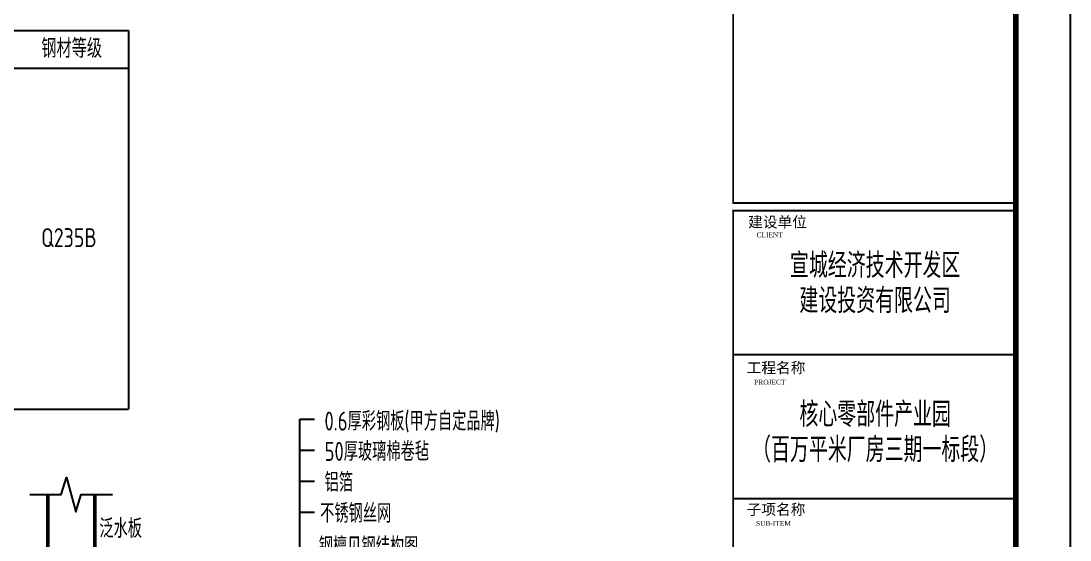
# Model space of a CAD drawing. Extents: x -2746917 to -971774, y -3334247 to -3250358.
# Drawn here: x -1523263 to -1503889, y -3297939 to -3288347 of the extents above; entities that cross this region are included whole.
import ezdxf
from ezdxf.enums import TextEntityAlignment as Align

# ---------------------------------------------------------------- set-up
doc = ezdxf.new("R2010")
doc.units = 0
doc.header["$LTSCALE"] = 1000
doc.header["$MEASUREMENT"] = 0
doc.layers.get('0').update_dxf_attribs({"linetype": 'CONTINUOUS'})
for name, color, linetype in [('BEAM_CON', 4, 'CONTINUOUS'), ('PUB_TEXT', 7, 'CONTINUOUS'), ('PUB_TITLE', 4, 'CONTINUOUS'), ('TEXT', 7, 'CONTINUOUS'), ('THIN', 7, 'CONTINUOUS'), ('WIN', 3, 'CONTINUOUS'), ('柱子', 3, 'CONTINUOUS')]:
    doc.layers.add(name, color=color, linetype=linetype)
doc.layers.add('yichutu', color=7, linetype='CONTINUOUS', true_color=0xffffff, plot=False)
doc.styles.add('GHF', font='times.ttf')
doc.styles.add('hztxt', font='tssdeng.shx', dxfattribs={"width": 0.8, "bigfont": 'tssdchn.shx'})
doc.styles.add('STYLE1', font='simhei.ttf', dxfattribs={"width": 0.8})
doc.styles.add('TSSD_Norm', font='tssdeng.shx', dxfattribs={"width": 0.75, "bigfont": 'hztxt.shx'})
doc.styles.add('TSSD_Rein', font='Tssdeng.shx', dxfattribs={"width": 0.75, "bigfont": 'hztxt.shx'})

# ---------------------------------------------------------------- blocks, each defined once
blk = doc.blocks.new('yct-891-420-89100-42000-100-2004.0')
at = {"layer": 'yichutu', "color": 7, "true_color": 0xffffff}
blk.add_lwpolyline([(0, 0), (0, 42000), (89100, 42000), (89100, 0)], close=True, dxfattribs=at)
blk = doc.blocks.new('A$C440D491C')
at = {"layer": 'PUB_TITLE', "color": 4}
for p, q in [((82879, 21662), (88100, 21662)), ((82879, 19003), (88100, 19003))]:
    blk.add_line(p, q, dxfattribs=at)
at = {"layer": 'PUB_TITLE'}
blk.add_lwpolyline([(0, 0), (0, 42000), (89100, 42000), (89100, 0)], close=True, dxfattribs=at)
at = {"layer": 'PUB_TITLE', "const_width": 100}
blk.add_lwpolyline([(88100, 1000), (88100, 41000), (713, 41000), (713, 1000), (88100, 1000)], dxfattribs=at)
at = {"layer": 'PUB_TITLE', "color": 4, "const_width": 35.1}
for points in [[(82879, 30099), (88100, 30099), (88100, 24461), (82879, 24461)], [(82879, 24321), (88100, 24321), (88100, 13093), (82879, 13093)]]:
    blk.add_lwpolyline(points, close=True, dxfattribs=at)
at = {"layer": 'PUB_TEXT'}
for s, height, style, p in [('建设单位', 198.6, 'STYLE1', (83157, 24012)), ('CLIENT', 89.4, 'GHF', (83310, 23829)), ('工程名称', 198.6, 'STYLE1', (83129, 21319)), ('PROJECT', 89.4, 'GHF', (83268, 21107)), ('子项名称', 198.6, 'STYLE1', (83129, 18700)), ('SUB-ITEM', 89.4, 'GHF', (83300, 18498))]:
    blk.add_text(s, height=height, dxfattribs=dict(at, style=style)).set_placement(p)
at = {"layer": 'WIN', "color": 6, "style": 'hztxt', "width": 0.8}
for s, p in [('宣城经济技术开发区', (85501, 23079)), ('建设投资有限公司', (85501, 22427)), ('核心零部件产业园', (85501, 20325)), ('（百万平米厂房三期一标段）', (85501, 19673))]:
    blk.add_text(s, height=460, dxfattribs=at).set_placement(p, align=Align.CENTER)

msp = doc.modelspace()

# ---------------------------------------------------------------- linework, layer by layer
for p, q in [((-1518115.93, -3297860.52), (-1518115.93, -3295708.44)), ((-1518115.93, -3297860.52), (-1518115.93, -3295708.44)), ((-1518115.93, -3297860.52), (-1518115.93, -3295708.44)), ((-1518115.93, -3297860.52), (-1518115.93, -3295708.44)), ((-1518115.93, -3297860.52), (-1518115.93, -3295708.44)), ((-1518115.93, -3297860.52), (-1518115.93, -3295708.44)), ((-1518115.93, -3295708.44), (-1517844.63, -3295708.44)), ((-1518115.93, -3295708.44), (-1517844.63, -3295708.44)), ((-1518115.93, -3295708.44), (-1517844.63, -3295708.44)), ((-1518115.93, -3295708.44), (-1517844.63, -3295708.44)), ((-1518115.93, -3295708.44), (-1517844.63, -3295708.44)), ((-1518115.93, -3295708.44), (-1517844.63, -3295708.44)), ((-1518115.93, -3296279.55), (-1517844.63, -3296279.55)), ((-1518115.93, -3296279.55), (-1517844.63, -3296279.55)), ((-1518115.93, -3296279.55), (-1517844.63, -3296279.55)), ((-1518115.93, -3296279.55), (-1517844.63, -3296279.55)), ((-1518115.93, -3296279.55), (-1517844.63, -3296279.55)), ((-1518115.93, -3296279.55), (-1517844.63, -3296279.55)), ((-1518115.93, -3296850.67), (-1517844.63, -3296850.67)), ((-1518115.93, -3296850.67), (-1517844.63, -3296850.67)), ((-1518115.93, -3296850.67), (-1517844.63, -3296850.67)), ((-1518115.93, -3296850.67), (-1517844.63, -3296850.67)), ((-1518115.93, -3296850.67), (-1517844.63, -3296850.67)), ((-1518115.93, -3296850.67), (-1517844.63, -3296850.67)), ((-1518115.93, -3297421.78), (-1517844.63, -3297421.78)), ((-1518115.93, -3297421.78), (-1517844.63, -3297421.78)), ((-1518115.93, -3297421.78), (-1517844.63, -3297421.78)), ((-1518115.93, -3297421.78), (-1517844.63, -3297421.78)), ((-1518115.93, -3297421.78), (-1517844.63, -3297421.78)), ((-1518115.93, -3297421.78), (-1517844.63, -3297421.78)), ((-1518115.93, -3298244.49), (-1518115.93, -3297860.52))]:
    msp.add_line(p, q)
at = {"layer": 'BEAM_CON', "ltscale": 1.5}
for p, q in [((-1535104.97, -3288521.85), (-1521278.06, -3288521.85)), ((-1521278.06, -3288521.85), (-1521278.06, -3295521.85)), ((-1521278.06, -3288521.85), (-1521278.06, -3295521.85)), ((-1521278.06, -3288521.85), (-1521278.06, -3295521.85)), ((-1535104.97, -3289221.85), (-1521278.06, -3289221.85)), ((-1535104.97, -3295521.85), (-1521278.06, -3295521.85))]:
    msp.add_line(p, q, dxfattribs=at)
at = {"layer": 'THIN', "ltscale": 1.5}
msp.add_lwpolyline([(-1523099.89, -3297100.33), (-1522523.89, -3297100.33), (-1522423.09, -3296783.53), (-1522250.29, -3297417.13), (-1522149.49, -3297100.33), (-1521573.49, -3297100.33)], dxfattribs=at)
at = {"layer": '柱子', "color": 252}
for p, q in [((-1522786.69, -3297100.33, -0.72), (-1522786.69, -3300139.68, 3.27)), ((-1522756.69, -3297100.33, -0.72), (-1522756.69, -3300135.58, 3.27)), ((-1521916.69, -3297100.33, -0.65), (-1521916.69, -3300020.83, 3.11)), ((-1521886.69, -3297100.33, -0.65), (-1521886.69, -3300016.73, 3.11))]:
    msp.add_line(p, q, dxfattribs=at)

# ---------------------------------------------------------------- block references
at = {"ltscale": 1.5}
msp.add_blockref('A$C440D491C', (-1592989.12, -3316173.05), dxfattribs=at)
at = {"layer": 'yichutu'}
msp.add_blockref('yct-891-420-89100-42000-100-2004.0', (-1592989.12, -3316173.05), dxfattribs=at)

# ---------------------------------------------------------------- texts
at = {"layer": 'TEXT', "style": 'TSSD_Norm', "width": 0.8}
for s, p in [('钢材等级', (-1522886.53, -3289027.93)), ('Q235B', (-1522890.34, -3292526.28))]:
    msp.add_text(s, height=350, dxfattribs=at).set_placement(p)
at = {"layer": 'TEXT', "lineweight": 5, "style": 'TSSD_Rein', "width": 0.75}
for s, p in [('0.6厚彩钢板(甲方自定品牌)', (-1517658.09, -3295916.43)), ('50厚玻璃棉卷毡', (-1517655.6, -3296476.68)), ('铝箔', (-1517655.6, -3297047.8)), ('不锈钢丝网', (-1517737.56, -3297618.91)), ('泛水板', (-1521815.68, -3297899.2, 0.23)), ('钢檩见钢结构图', (-1517762.05, -3298236))]:
    msp.add_text(s, height=350, dxfattribs=at).set_placement(p)

doc.saveas('drawing.dxf')
